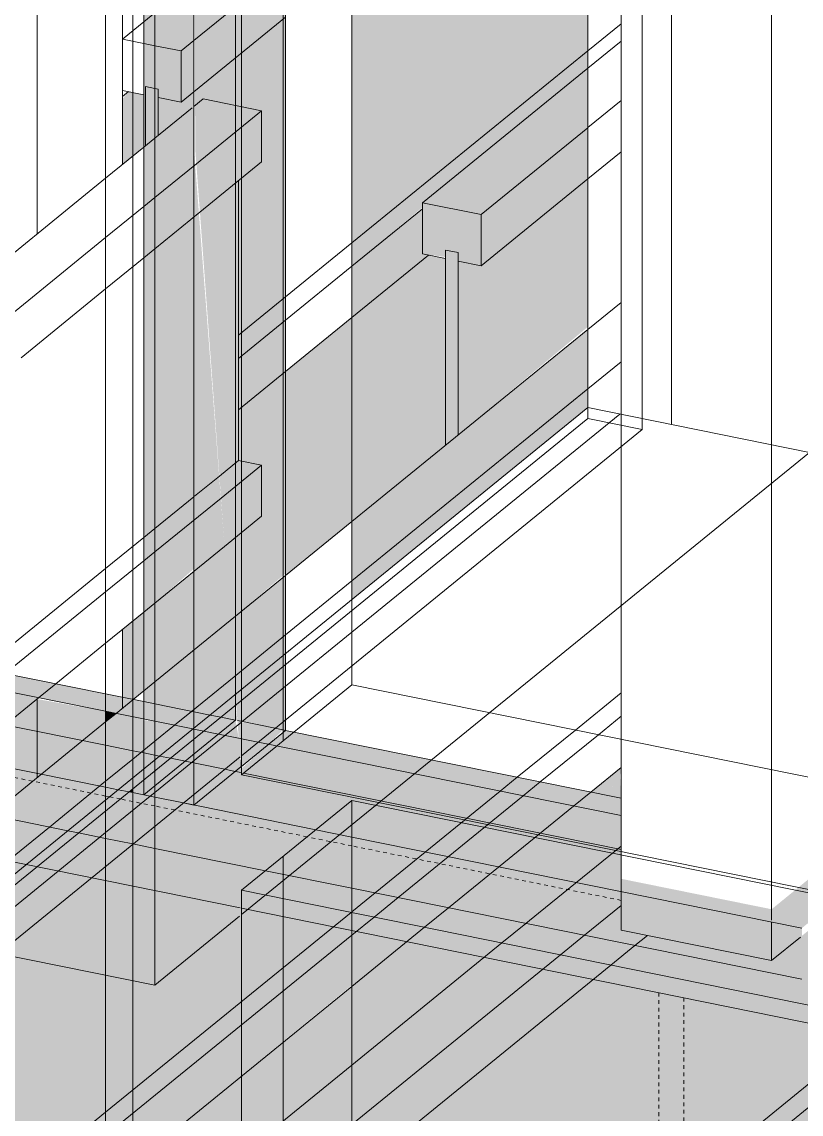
# Model space of a CAD drawing. Header units: inches. Extents: x -8719 to -3484, y -2874 to 4085.
# Drawn here: x -5632.89 to -5612.04, y -656.53 to -627.29 of the extents above; entities that cross this region are included whole.
import ezdxf

# ---------------------------------------------------------------- set-up
doc = ezdxf.new("R2010")
doc.units = ezdxf.units.IN
doc.header["$MEASUREMENT"] = 0
doc.linetypes.add('Dash 1_16_', pattern=[0.125, 0.0625, -0.0625])
for name, color, linetype, lineweight in [('A-DETL-1', 90, 'Dash 1_16_', 9), ('A-GLAZ-CWMG', 51, 'Continuous', 9), ('I-WALL', 2, 'Continuous', 13), ('S-BEAM', 12, 'Continuous', 9), ('S-BEAM-2', 143, 'Continuous', 9), ('S-COLS', 52, 'Continuous', 9), ('S-FNDN', 32, 'Continuous', 13)]:
    doc.layers.add(name, color=color, linetype=linetype, lineweight=lineweight)
for name, color, linetype, lineweight, transparency in [('A-GLAZ-CWMG-1', 13, 'Continuous', 9, 0.4), ('A-WALL-PATT-1', 235, 'Continuous', 13, 0.4), ('A-WALL-PATT-3', 25, 'Continuous', 13, 0.4), ('S-FNDN-2', 25, 'Continuous', 13, 0.4)]:
    doc.layers.add(name, color=color, linetype=linetype, lineweight=lineweight, transparency=transparency)

# ---------------------------------------------------------------- blocks, each defined once
blk = doc.blocks.new('Rectangular Mullion - Stud - Vertical-V359-STRUCTURAL - 3D - SOUTHEAST')
at = {"layer": 'A-GLAZ-CWMG-1'}
h = blk.add_hatch(color=256, dxfattribs=at)
h.paths.add_polyline_path([(8642.469, -646.255), (8642.452, -645.983), (8642.188, -646.198), (8642.402, -646.241)], flags=0)
h.paths.add_polyline_path([(8641.148, -645.567), (8642.469, -644.492), (8642.469, -644.199), (8641.128, -645.306)], flags=0)
h.paths.add_polyline_path([(8640.015, -616.348), (8642.469, -614.351), (8642.469, -613.293), (8640.015, -615.29)], flags=0)
h = blk.add_hatch(color=256, dxfattribs=at)
h.paths.add_polyline_path([(8641.127, -645.291), (8642.469, -644.199), (8642.469, -642.106), (8640.982, -643.317), (8641.127, -645.288)], flags=0)
h.paths.add_polyline_path([(8640.835, -641.331), (8641.826, -640.526), (8641.826, -639.155), (8641.21, -639.03), (8641.259, -637.634), (8642.469, -636.649), (8642.469, -614.351), (8640.015, -616.348), (8640.05, -630.691), (8640.74, -640.038)], flags=0)
h = blk.add_hatch(color=256, dxfattribs=at)
h.paths.add_polyline_path([(8638.968, -645.546), (8638.968, -644.956), (8638.672, -645.196), (8638.672, -645.486)], flags=0)
h.paths.add_polyline_path([(8638.672, -643.092), (8638.968, -642.851), (8638.968, -617.2), (8640.015, -616.348), (8640.015, -615.29), (8638.672, -616.383), (8638.672, -642.418)], flags=0)
h = blk.add_hatch(color=256, dxfattribs=at)
h.paths.add_polyline_path([(8640.015, -645.758), (8640.015, -644.104), (8638.968, -644.956), (8638.968, -645.546), (8639.953, -645.746)], flags=0)
h.paths.add_polyline_path([(8638.968, -642.851), (8640.015, -641.929), (8640.015, -616.348), (8638.968, -617.2), (8638.968, -642.418)], flags=0)
h = blk.add_hatch(color=256, dxfattribs=at)
h.paths.add_polyline_path([(8640.446, -645.845), (8641.127, -645.288), (8640.982, -643.317), (8640.015, -644.104), (8640.015, -645.758)], flags=0)
h.paths.add_polyline_path([(8640.015, -641.999), (8640.835, -641.331), (8640.015, -630.691), (8640.015, -641.941)], flags=0)
for points in [[(8642.188, -646.198), (8642.469, -645.969), (8642.469, -644.492), (8641.148, -645.567), (8641.179, -645.994), (8641.302, -646.019)], [(8640.734, -645.904), (8641.148, -645.567), (8641.127, -645.291), (8640.462, -645.849)], [(8641.179, -645.994), (8641.127, -645.584), (8640.734, -645.904), (8641.127, -645.983)]]:
    blk.add_hatch(color=256, dxfattribs=at).paths.add_polyline_path(points, flags=0)
at = {"layer": 'A-GLAZ-CWMG'}
for p, q in [((8638.672, -608.807), (8638.672, -647.288)), ((8642.469, -614.351), (8642.469, -644.199)), ((8641.127, -615.443), (8641.127, -645.288)), ((8640.015, -646.196), (8640.015, -616.348)), ((8642.469, -644.199), (8642.469, -644.492)), ((8642.469, -644.492), (8642.469, -645.969)), ((8641.127, -645.291), (8641.127, -645.584)), ((8641.127, -645.584), (8641.127, -645.983)), ((8638.968, -647.74), (8641.127, -645.983)), ((8641.179, -645.994), (8642.188, -646.198)), ((8642.469, -645.969), (8642.469, -646.255)), ((8640.015, -646.489), (8640.015, -646.196)), ((8642.469, -646.255), (8641.286, -647.218)), ((8642.188, -646.198), (8642.469, -646.255)), ((8640.015, -647.967), (8640.015, -646.489)), ((8638.672, -647.288), (8638.672, -647.582)), ((8641.27, -647.231), (8640.015, -648.253)), ((8638.672, -647.582), (8638.672, -647.981)), ((8638.672, -647.981), (8638.968, -647.74)), ((8638.968, -648.041), (8638.672, -647.981)), ((8639.733, -648.196), (8638.968, -648.041)), ((8640.015, -648.253), (8640.015, -647.967)), ((8640.015, -648.253), (8639.733, -648.196))]:
    blk.add_line(p, q, dxfattribs=at)
blk = doc.blocks.new('Rectangular Mullion - Stud - Base_Head-V374-STRUCTURAL - 3D - SOUTHEAST')
at = {"layer": 'A-GLAZ-CWMG-1'}
for points in [[(8624.399, -643.061), (8624.855, -642.689), (8624.069, -642.53), (8623.612, -642.902), (8623.715, -642.922)], [(8633.76, -644.956), (8633.844, -644.509), (8632.08, -644.152), (8632.009, -644.601), (8633.039, -644.81)], [(8637.652, -645.744), (8637.652, -645.28), (8636.316, -645.009), (8635.859, -645.381)], [(8637.93, -645.8), (8638.104, -645.659), (8638.104, -645.371), (8637.652, -645.28), (8637.652, -645.744)], [(8638.378, -645.891), (8638.378, -645.436), (8637.93, -645.8)], [(8638.672, -645.95), (8638.672, -645.486), (8638.378, -645.436), (8638.378, -645.891)], [(8639.989, -646.217), (8640.446, -645.845), (8638.968, -645.546), (8638.968, -646.01), (8639.496, -646.117)], [(8640.671, -646.355), (8641.127, -645.983), (8640.734, -645.904), (8640.278, -646.275)]]:
    blk.add_hatch(color=256, dxfattribs=at).paths.add_polyline_path(points, flags=0)
h = blk.add_hatch(color=256, dxfattribs=at)
h.paths.add_polyline_path([(8635.859, -645.381), (8636.316, -645.009), (8633.844, -644.509), (8633.76, -644.956), (8634.51, -645.108)], flags=0)
h.paths.add_polyline_path([(8632.009, -644.601), (8632.08, -644.152), (8624.855, -642.689), (8624.399, -643.061), (8631.089, -644.415)], flags=0)
h = blk.add_hatch(color=256, dxfattribs=at)
h.paths.add_polyline_path([(8640.278, -646.275), (8640.734, -645.904), (8640.446, -645.845), (8640.015, -646.222)], flags=0)
h.paths.add_polyline_path([(8638.968, -646.01), (8638.968, -645.546), (8638.672, -645.486), (8638.672, -645.95), (8638.836, -645.983)], flags=0)
at = {"layer": 'A-GLAZ-CWMG'}
for p, q in [((8624.855, -642.689), (8623.513, -642.418)), ((8632.08, -644.152), (8624.855, -642.689)), ((8631.871, -645.48), (8623.513, -643.788)), ((8633.844, -644.509), (8632.08, -644.152)), ((8621.058, -644.415), (8622.091, -644.624)), ((8637.652, -645.28), (8633.844, -644.509)), ((8622.091, -644.624), (8631.701, -646.57)), ((8638.672, -645.486), (8637.652, -645.28)), ((8633.596, -645.83), (8631.871, -645.48)), ((8638.968, -645.546), (8638.672, -645.486)), ((8640.446, -645.845), (8638.968, -645.546)), ((8622.091, -645.995), (8621.058, -645.786)), ((8631.492, -647.898), (8622.091, -645.995)), ((8637.652, -646.651), (8633.596, -645.83)), ((8640.734, -645.904), (8640.446, -645.845)), ((8641.127, -645.983), (8640.734, -645.904)), ((8631.701, -646.57), (8633.393, -646.912)), ((8638.378, -646.798), (8637.652, -646.651)), ((8638.672, -646.857), (8638.378, -646.798)), ((8638.968, -646.917), (8638.672, -646.857)), ((8633.393, -646.912), (8637.652, -647.774)), ((8639.097, -646.943), (8638.968, -646.917)), ((8639.385, -647.002), (8639.097, -646.943)), ((8640.839, -647.296), (8639.385, -647.002)), ((8641.12, -647.353), (8640.839, -647.296)), ((8633.145, -648.233), (8631.492, -647.898)), ((8637.652, -647.774), (8637.991, -647.843)), ((8637.991, -647.843), (8638.279, -647.901)), ((8638.279, -647.901), (8638.672, -647.981)), ((8636.642, -648.941), (8633.145, -648.233)), ((8636.93, -648.999), (8636.642, -648.941)), ((8637.652, -649.145), (8636.93, -648.999)), ((8638.378, -649.292), (8637.652, -649.145)), ((8638.672, -649.352), (8638.384, -649.293))]:
    blk.add_line(p, q, dxfattribs=at)
blk = doc.blocks.new('Rectangular Mullion - Stud - Base_Head-V375-STRUCTURAL - 3D - SOUTHEAST')
at = {"layer": 'A-GLAZ-CWMG-1'}
for points in [[(8641.214, -646.465), (8641.127, -645.983), (8640.671, -646.355), (8641.127, -646.447)], [(8641.286, -646.479), (8641.286, -646.015), (8641.179, -645.994), (8641.214, -646.465)], [(8641.732, -646.57), (8642.188, -646.198), (8641.286, -646.032), (8641.286, -646.479)], [(8642.013, -646.626), (8642.402, -646.241), (8642.188, -646.198), (8641.732, -646.57)], [(8642.233, -646.671), (8642.689, -646.3), (8642.469, -646.255), (8642.013, -646.626)], [(8650.177, -648.279), (8650.633, -647.908), (8642.689, -646.3), (8642.233, -646.671), (8648.828, -648.006)], [(8656.286, -651.547), (8657.116, -650.872), (8656.861, -650.469), (8656.972, -650.378), (8657.929, -649.848), (8657.929, -649.385), (8657.595, -649.317), (8656.286, -650.382), (8656.286, -651.335)], [(8657.929, -649.848), (8658.542, -649.509), (8657.929, -649.385), (8657.929, -649.599)], [(8656.286, -651.547), (8656.286, -650.382), (8655.475, -651.042), (8651.448, -650.227), (8651.448, -650.567), (8655.475, -651.382)], [(8655.475, -652.413), (8656.286, -651.752), (8656.286, -651.547), (8651.448, -650.567), (8651.448, -651.598), (8652.15, -651.74)]]:
    blk.add_hatch(color=256, dxfattribs=at).paths.add_polyline_path(points, flags=0)
at = {"layer": 'A-GLAZ-CWMG'}
for p, q in [((8642.188, -646.198), (8641.179, -645.994)), ((8642.469, -646.255), (8642.188, -646.198)), ((8651.448, -648.073), (8642.469, -646.255)), ((8641.282, -647.386), (8641.127, -647.354)), ((8651.448, -649.443), (8641.34, -647.397)), ((8638.672, -647.981), (8638.968, -648.041)), ((8638.968, -648.041), (8639.733, -648.196)), ((8639.733, -648.196), (8643.277, -648.913)), ((8643.277, -648.913), (8644.243, -649.109)), ((8644.243, -649.109), (8656.286, -651.547)), ((8638.968, -649.412), (8638.672, -649.352)), ((8641.928, -650.011), (8638.968, -649.412)), ((8658.542, -649.509), (8657.629, -649.324)), ((8644.243, -650.479), (8641.928, -650.011)), ((8656.286, -652.917), (8644.243, -650.479))]:
    blk.add_line(p, q, dxfattribs=at)
blk = doc.blocks.new('Plywood Web Joist - 11 7_8_ TJI110 _ 16_ O_C_-V388-STRUCTURAL - 3D - SOUTHEAST')
at = {"layer": 'S-BEAM'}
for p, q in [((8649.236, -651.15), (8651.448, -649.35)), ((8651.448, -650.941), (8650.467, -651.739)), ((8648.901, -651.422), (8649.236, -651.15)), ((8648.259, -651.944), (8648.901, -651.422)), ((8650.467, -651.739), (8649.825, -652.261)), ((8652.15, -651.74), (8651.816, -652.012)), ((8644.243, -655.212), (8648.259, -651.944)), ((8651.816, -652.012), (8651.174, -652.534)), ((8649.825, -652.261), (8647.442, -654.201)), ((8651.174, -652.534), (8645.897, -656.829)), ((8658.541, -654.026), (8644.243, -665.66)), ((8644.243, -666.286), (8659.156, -654.15)), ((8647.442, -654.201), (8644.243, -656.804)), ((8637.652, -660.575), (8644.243, -655.212))]:
    blk.add_line(p, q, dxfattribs=at)
blk = doc.blocks.new('Plywood Web Joist - 11 7_8_ TJI110 _ 16_ O_C_-V389-STRUCTURAL - 3D - SOUTHEAST')
at = {"layer": 'S-BEAM-2'}
for points in [[(8644.243, -642.255), (8650.555, -637.119), (8650.555, -635.527), (8644.243, -640.663), (8644.243, -641.941)], [(8644.243, -642.756), (8650.555, -637.617), (8650.555, -637.119), (8644.243, -642.255)]]:
    blk.add_hatch(color=256, dxfattribs=at).paths.add_polyline_path(points, flags=0)
at = {"layer": 'S-BEAM'}
for p, q in [((8650.558, -635.525), (8651.448, -634.801)), ((8644.243, -640.663), (8650.555, -635.527)), ((8651.448, -636.392), (8650.558, -637.116)), ((8650.555, -637.119), (8644.243, -642.255)), ((8651.414, -637.79), (8644.243, -643.626)), ((8642.469, -642.106), (8644.243, -640.663)), ((8640.982, -643.317), (8642.469, -642.106)), ((8644.243, -642.255), (8642.469, -643.698)), ((8638.968, -644.956), (8640.982, -643.317)), ((8644.243, -643.626), (8642.469, -645.069)), ((8642.469, -643.698), (8641.092, -644.818)), ((8641.092, -644.818), (8639.953, -645.746)), ((8638.672, -645.196), (8638.968, -644.956)), ((8642.469, -645.069), (8641.302, -646.019)), ((8638.387, -645.429), (8638.672, -645.196)), ((8651.448, -645.249), (8650.223, -646.246)), ((8637.93, -645.8), (8638.378, -645.436)), ((8637.652, -646.026), (8637.93, -645.8)), ((8639.953, -645.746), (8639.496, -646.117)), ((8650.838, -646.37), (8651.448, -645.874)), ((8634.583, -648.524), (8637.652, -646.026)), ((8639.496, -646.117), (8638.968, -646.547)), ((8641.188, -646.111), (8640.845, -646.39)), ((8641.286, -646.032), (8641.188, -646.111)), ((8650.223, -646.246), (8648.669, -647.51)), ((8638.968, -646.547), (8638.672, -646.788)), ((8640.845, -646.39), (8638.968, -647.918)), ((8649.284, -647.635), (8650.838, -646.37)), ((8638.672, -646.788), (8638.378, -647.027)), ((8638.378, -647.027), (8637.652, -647.617)), ((8651.448, -647.245), (8650.633, -647.908)), ((8637.652, -647.617), (8636.149, -648.841)), ((8648.669, -647.51), (8648.213, -647.881)), ((8648.828, -648.006), (8649.284, -647.635)), ((8638.847, -648.016), (8637.652, -648.988)), ((8638.968, -647.918), (8638.847, -648.016)), ((8648.213, -647.881), (8644.865, -650.605)), ((8645.48, -650.73), (8648.828, -648.006)), ((8650.633, -647.908), (8650.177, -648.279)), ((8650.177, -648.279), (8646.829, -651.003)), ((8636.149, -648.841), (8632.47, -651.835)), ((8637.498, -649.114), (8633.896, -652.045)), ((8637.652, -648.988), (8637.498, -649.114)), ((8644.865, -650.605), (8644.243, -651.112)), ((8644.839, -651.252), (8645.48, -650.73)), ((8644.223, -651.127), (8637.652, -656.474)), ((8644.243, -651.737), (8644.839, -651.252)), ((8646.829, -651.003), (8646.188, -651.525)), ((8646.188, -651.525), (8644.243, -653.108)), ((8637.652, -657.099), (8644.243, -651.737)), ((8644.243, -653.108), (8637.652, -658.47)), ((8637.652, -656.474), (8630.509, -662.287))]:
    blk.add_line(p, q, dxfattribs=at)
blk = doc.blocks.new('Plywood Web Joist - 11 7_8_ TJI110 _ 16_ O_C_-V390-STRUCTURAL - 3D - SOUTHEAST')
at = {"layer": 'S-BEAM'}
for p, q in [((8638.968, -630.407), (8639.969, -629.592)), ((8640.015, -629.555), (8640.26, -629.356)), ((8640.26, -629.356), (8641.826, -629.673)), ((8641.826, -629.673), (8640.08, -631.093)), ((8641.826, -629.673), (8641.826, -631.044)), ((8638.672, -630.647), (8638.968, -630.407)), ((8637.652, -631.477), (8638.672, -630.647)), ((8640.08, -631.093), (8638.968, -631.998)), ((8641.826, -631.044), (8640.176, -632.386)), ((8636.044, -632.786), (8637.652, -631.477)), ((8641.21, -631.544), (8641.21, -639.03)), ((8638.672, -632.239), (8637.652, -633.068)), ((8638.968, -631.998), (8638.672, -632.239)), ((8640.176, -632.386), (8638.968, -633.369)), ((8633.542, -634.822), (8636.044, -632.786)), ((8637.652, -633.068), (8635.691, -634.664)), ((8638.968, -633.369), (8638.672, -633.609)), ((8638.672, -633.609), (8637.652, -634.439)), ((8637.652, -634.439), (8635.388, -636.282)), ((8635.691, -634.664), (8633.256, -636.646)), ((8641.21, -639.03), (8640.696, -639.448)), ((8640.74, -640.038), (8641.826, -639.155)), ((8641.21, -639.03), (8641.826, -639.155)), ((8641.826, -639.155), (8641.826, -640.526)), ((8640.696, -639.448), (8640.032, -639.989)), ((8640.015, -640.003), (8638.968, -640.855)), ((8638.968, -641.48), (8640.74, -640.038)), ((8641.826, -640.526), (8640.835, -641.331)), ((8638.968, -640.855), (8638.672, -641.096)), ((8638.672, -641.096), (8637.652, -641.925)), ((8640.835, -641.331), (8638.968, -642.851)), ((8638.672, -641.721), (8638.968, -641.48)), ((8637.652, -642.551), (8638.672, -641.721)), ((8637.652, -641.925), (8634.351, -644.612)), ((8634.966, -644.736), (8637.652, -642.551)), ((8638.968, -642.851), (8638.672, -643.092)), ((8638.672, -643.092), (8637.652, -643.921)), ((8637.652, -643.921), (8636.316, -645.009)), ((8636.316, -645.009), (8635.859, -645.381)), ((8635.859, -645.381), (8633.288, -647.473))]:
    blk.add_line(p, q, dxfattribs=at)
blk = doc.blocks.new('Plywood Web Joist - 11 7_8_ TJI560 _ 12_ O_C_-V427-STRUCTURAL - 3D - SOUTHEAST')
at = {"layer": 'S-BEAM-2'}
for points in [[(8647.702, -632.45), (8650.555, -630.128), (8650.555, -628.537), (8646.136, -632.133), (8647.087, -632.325)], [(8647.702, -633.821), (8650.555, -631.499), (8650.555, -630.128), (8647.702, -632.45), (8647.702, -633.589)], [(8647.087, -638.349), (8650.555, -635.457), (8650.555, -631.499), (8647.702, -633.821), (8647.087, -633.696), (8647.087, -637.913)], [(8647.702, -633.821), (8647.702, -632.45), (8646.136, -632.133), (8646.136, -633.504), (8646.751, -633.589), (8646.751, -633.4), (8647.087, -633.521), (8647.087, -633.696)], [(8646.751, -638.622), (8647.087, -638.349), (8647.087, -633.467), (8646.751, -633.4), (8646.751, -637.913)]]:
    blk.add_hatch(color=256, dxfattribs=at).paths.add_polyline_path(points, flags=0)
at = {"layer": 'S-BEAM'}
for p, q in [((8650.558, -628.534), (8651.448, -627.81)), ((8646.136, -632.133), (8650.555, -628.537)), ((8651.448, -629.402), (8650.558, -630.125)), ((8650.555, -630.128), (8647.702, -632.45)), ((8651.448, -630.773), (8650.558, -631.496)), ((8650.555, -631.499), (8647.702, -633.821)), ((8646.136, -632.133), (8646.136, -633.504)), ((8647.702, -632.45), (8646.136, -632.133)), ((8647.702, -633.821), (8647.702, -632.45)), ((8646.751, -633.628), (8646.751, -633.4)), ((8646.751, -633.4), (8647.087, -633.467)), ((8646.751, -633.4), (8646.751, -638.622)), ((8647.087, -633.467), (8646.751, -633.4)), ((8646.136, -633.504), (8646.751, -633.628)), ((8647.087, -633.467), (8647.087, -633.696)), ((8647.087, -638.349), (8647.087, -633.467)), ((8647.087, -633.696), (8647.702, -633.821))]:
    blk.add_line(p, q, dxfattribs=at)
blk = doc.blocks.new('Plywood Web Joist - 11 7_8_ TJI560 _ 12_ O_C_-2000427-STRUCTURAL - 3D - SOUTHEAST')
at = {"layer": 'S-BEAM-2'}
for points in [[(8644.243, -633.21), (8650.555, -628.074), (8650.555, -620.588), (8644.243, -625.724), (8644.243, -632.571)], [(8644.243, -633.835), (8646.136, -632.254), (8646.136, -632.133), (8650.555, -628.537), (8650.554, -628.074), (8644.243, -633.21), (8644.243, -633.589)], [(8644.243, -635.206), (8646.295, -633.536), (8646.136, -633.467), (8646.136, -632.294), (8644.243, -633.835)]]:
    blk.add_hatch(color=256, dxfattribs=at).paths.add_polyline_path(points, flags=0)
at = {"layer": 'S-BEAM'}
for p, q in [((8642.469, -625.796), (8640.015, -627.793)), ((8638.104, -627.757), (8638.672, -627.294)), ((8638.672, -627.294), (8638.968, -627.054)), ((8642.469, -627.167), (8640.015, -629.164)), ((8651.448, -627.347), (8650.558, -628.071)), ((8638.104, -627.757), (8638.104, -629.128)), ((8638.672, -627.872), (8638.104, -627.757)), ((8638.968, -627.932), (8638.672, -627.872)), ((8640.015, -627.793), (8639.67, -628.074)), ((8639.67, -628.074), (8638.968, -627.932)), ((8639.67, -629.445), (8639.67, -628.074)), ((8650.555, -628.074), (8644.243, -633.21)), ((8638.719, -629.252), (8638.719, -629.024)), ((8638.719, -629.024), (8638.968, -629.074)), ((8638.719, -629.024), (8638.719, -630.609)), ((8638.968, -629.074), (8638.719, -629.024)), ((8638.104, -629.128), (8638.672, -629.243)), ((8638.968, -629.074), (8639.054, -629.092)), ((8639.054, -629.092), (8638.968, -629.074)), ((8639.054, -629.092), (8639.054, -629.32)), ((8639.054, -630.336), (8639.054, -629.092)), ((8639.054, -629.32), (8639.67, -629.445)), ((8640.015, -629.164), (8639.67, -629.445)), ((8644.243, -633.835), (8646.136, -632.294)), ((8644.243, -633.21), (8642.469, -634.653)), ((8646.295, -633.536), (8644.243, -635.206)), ((8642.469, -635.278), (8644.243, -633.835)), ((8642.469, -634.653), (8641.21, -635.677)), ((8641.21, -636.302), (8642.469, -635.278)), ((8644.243, -635.206), (8642.469, -636.649)), ((8642.469, -636.649), (8641.21, -637.673))]:
    blk.add_line(p, q, dxfattribs=at)
blk = doc.blocks.new('Plywood Web Joist - 11 7_8_ TJI560 _ 12_ O_C_-V428-STRUCTURAL - 3D - SOUTHEAST')
at = {"layer": 'S-BEAM'}
blk.add_line((8638.263, -629.16), (8638.104, -629.29), dxfattribs=at)

msp = doc.modelspace()

# ---------------------------------------------------------------- hatches: boundary and pattern name
at = {"layer": 'A-WALL-PATT-1'}
h = msp.add_hatch(color=256, dxfattribs=at)
h.paths.add_polyline_path([(-5617.213, -648), (-5616.853, -647.387), (-5616.853, -647.245), (-5617.668, -647.908), (-5617.306, -647.981)], flags=0)
h.paths.add_polyline_path([(-5629.914, -645.429), (-5629.629, -645.196), (-5629.629, -643.092), (-5630.197, -643.554), (-5630.197, -645.371), (-5629.923, -645.427)], flags=0)
h.paths.add_polyline_path([(-5630.197, -631.11), (-5629.629, -630.623), (-5629.629, -629.243), (-5630.038, -629.16), (-5630.197, -629.356), (-5630.197, -630.691)], flags=0)
h.paths.add_polyline_path([(-5630.197, -616.845), (-5629.629, -616.383), (-5629.629, -612.75), (-5630.197, -613.213), (-5630.197, -615.97)], flags=0)
h.paths.add_polyline_path([(-5625.832, -613.293), (-5624.372, -612.105), (-5625.832, -611.809), (-5625.832, -613.018)], flags=0)
h.paths.add_polyline_path([(-5624.058, -611.85), (-5622.174, -610.316), (-5624.058, -609.935)], flags=0)
h.paths.add_polyline_path([(-5625.832, -610.607), (-5624.817, -609.781), (-5625.748, -609.593), (-5625.832, -609.661)], flags=0)
h = msp.add_hatch(color=256, dxfattribs=at)
h.paths.add_polyline_path([(-5617.457, -648.414), (-5617.213, -648), (-5617.668, -647.908), (-5618.124, -648.279)], flags=0)
h.paths.add_polyline_path([(-5629.629, -645.196), (-5629.333, -644.956), (-5629.333, -642.851), (-5629.629, -643.092), (-5629.629, -644.415)], flags=0)
h.paths.add_polyline_path([(-5629.629, -630.647), (-5629.582, -630.609), (-5629.629, -630.623)], flags=0)
h.paths.add_polyline_path([(-5629.629, -616.383), (-5628.286, -615.29), (-5628.286, -611.658), (-5629.629, -612.75)], flags=0)
h.paths.add_polyline_path([(-5627.015, -611.57), (-5625.832, -610.607), (-5625.832, -609.661), (-5627.479, -611.001)], flags=0)
h = msp.add_hatch(color=256, dxfattribs=at)
h.paths.add_polyline_path([(-5630.197, -645.659), (-5629.923, -645.427), (-5630.197, -645.371)], flags=0)
h.paths.add_polyline_path([(-5628.286, -615.29), (-5625.832, -613.293), (-5625.832, -611.809), (-5627.015, -611.57), (-5627.479, -611.001), (-5628.286, -611.658), (-5628.286, -612.887)], flags=0)
h = msp.add_hatch(color=256, dxfattribs=at)
h.paths.add_polyline_path([(-5599.725, -649.961), (-5594.4, -645.629), (-5594.4, -643.808), (-5599.122, -647.65), (-5599.402, -647.594), (-5601.762, -649.549), (-5599.737, -649.959)], flags=0)
h.paths.add_polyline_path([(-5624.058, -640.663), (-5621.55, -638.622), (-5621.55, -633.628), (-5622.006, -633.536), (-5624.058, -635.206), (-5624.058, -639.989)], flags=0)
h.paths.add_polyline_path([(-5658.55, -639.632), (-5653.593, -635.598), (-5653.593, -632.25), (-5661.06, -638.326), (-5661.06, -639.124), (-5658.835, -639.574)], flags=0)
h = msp.add_hatch(color=256, dxfattribs=at)
h.paths.add_polyline_path([(-5601.279, -651.225), (-5599.737, -649.959), (-5601.805, -649.549), (-5603.35, -650.806)], flags=0)
h.paths.add_polyline_path([(-5616.853, -648.073), (-5616.885, -647.442), (-5617.213, -648)], flags=0)
h.paths.add_polyline_path([(-5590.603, -642.539), (-5589.709, -641.811), (-5589.709, -640.715), (-5590.603, -641.21)], flags=0)
h.paths.add_polyline_path([(-5625.832, -642.106), (-5624.058, -640.663), (-5624.058, -635.206), (-5625.832, -636.649), (-5625.832, -642.063)], flags=0)
h = msp.add_hatch(color=256, dxfattribs=at)
h.paths.add_polyline_path([(-5630.197, -678.309), (-5628.102, -676.604), (-5628.102, -675.048), (-5628.718, -674.888), (-5628.718, -673.553), (-5624.058, -669.761), (-5624.058, -667.656), (-5630.197, -672.652), (-5630.197, -676.843)], flags=0)
h.paths.add_polyline_path([(-5624.058, -655.212), (-5620.042, -651.944), (-5622.113, -651.525), (-5624.058, -653.108), (-5624.058, -654.823)], flags=0)
h.paths.add_polyline_path([(-5605.724, -654.843), (-5605.083, -654.321), (-5607.154, -653.901), (-5607.795, -654.424), (-5607.162, -654.552)], flags=0)
h.paths.add_polyline_path([(-5591.892, -643.587), (-5591.003, -642.864), (-5590.889, -641.369), (-5591.892, -641.923)], flags=0)
h.paths.add_polyline_path([(-5627.319, -643.317), (-5625.832, -642.053), (-5625.832, -636.649), (-5627.09, -637.673), (-5627.09, -639.03), (-5626.475, -639.155), (-5626.475, -640.526), (-5627.466, -641.331), (-5627.386, -642.418)], flags=0)
h = msp.add_hatch(color=256, dxfattribs=at)
h.paths.add_polyline_path([(-5601.735, -651.597), (-5601.279, -651.225), (-5603.35, -650.806), (-5603.806, -651.178), (-5601.983, -651.547)], flags=0)
h.paths.add_polyline_path([(-5616.853, -648.536), (-5616.853, -648.073), (-5617.213, -648), (-5617.457, -648.414)], flags=0)
h.paths.add_polyline_path([(-5629.333, -644.956), (-5627.319, -643.317), (-5627.466, -641.331), (-5629.333, -642.851)], flags=0)
h.paths.add_polyline_path([(-5591.003, -642.864), (-5590.603, -642.539), (-5590.603, -641.21), (-5590.889, -641.369)], flags=0)
msp.add_hatch(color=256, dxfattribs=at).paths.add_polyline_path([(-5619.4, -651.422), (-5619.065, -651.15), (-5617.457, -648.414), (-5618.124, -648.279), (-5621.472, -651.003), (-5619.834, -651.335)], flags=0)
h = msp.add_hatch(color=256, dxfattribs=at)
h.paths.add_polyline_path([(-5605.083, -654.321), (-5601.735, -651.597), (-5603.806, -651.178), (-5607.154, -653.901)], flags=0)
h.paths.add_polyline_path([(-5619.065, -651.15), (-5616.853, -649.35), (-5616.853, -648.536), (-5617.457, -648.414), (-5618.524, -650.229)], flags=0)
h = msp.add_hatch(color=256, dxfattribs=at)
h.paths.add_polyline_path([(-5630.197, -660.208), (-5624.058, -655.212), (-5624.058, -653.108), (-5630.197, -658.103)], flags=0)
h.paths.add_polyline_path([(-5620.042, -651.944), (-5619.4, -651.422), (-5621.472, -651.003), (-5622.113, -651.525)], flags=0)
at = {"layer": 'A-WALL-PATT-3'}
h = msp.add_hatch(color=256, dxfattribs=at)
h.paths.add_polyline_path([(-5631.365, -672.069), (-5630.649, -670.851), (-5630.649, -660.575), (-5638.7, -667.127), (-5639.325, -670.457), (-5631.621, -672.017)], flags=0)
h.paths.add_polyline_path([(-5640.313, -670.257), (-5639.987, -668.174), (-5642.085, -669.899), (-5640.536, -670.212)], flags=0)
h.paths.add_polyline_path([(-5644.173, -669.476), (-5639.609, -665.761), (-5637.858, -654.591), (-5638.166, -654.529), (-5637.801, -654.232), (-5637.373, -651.498), (-5646.21, -658.713), (-5646.21, -669.063), (-5644.331, -669.444)], flags=0)
h.paths.add_polyline_path([(-5638.234, -664.643), (-5630.649, -658.47), (-5630.649, -652.806), (-5633.519, -652.225), (-5636.334, -654.515), (-5637.931, -663.025)], flags=0)
h.paths.add_polyline_path([(-5646.21, -656.584), (-5636.995, -649.085), (-5636.981, -648.997), (-5646.21, -647.129), (-5646.21, -655.213)], flags=0)
h.paths.add_polyline_path([(-5636.007, -652.772), (-5634.973, -651.93), (-5635.262, -651.872), (-5632.775, -649.849), (-5634.834, -649.432), (-5635.479, -649.957), (-5635.946, -652.445)], flags=0)
h = msp.add_hatch(color=256, dxfattribs=at)
h.paths.add_polyline_path([(-5637.858, -654.591), (-5637.801, -654.232), (-5638.166, -654.529)], flags=0)
h.paths.add_polyline_path([(-5636.334, -654.515), (-5633.519, -652.225), (-5634.973, -651.93), (-5636.007, -652.772), (-5636.135, -653.452)], flags=0)
h.paths.add_polyline_path([(-5630.649, -652.806), (-5630.649, -650.279), (-5631.032, -650.201), (-5633.519, -652.225)], flags=0)
h.paths.add_polyline_path([(-5634.973, -651.93), (-5632.487, -649.907), (-5632.775, -649.849), (-5635.245, -651.875)], flags=0)
for points in [[(-5633.519, -652.225), (-5631.032, -650.201), (-5632.487, -649.907), (-5634.973, -651.93), (-5633.885, -652.151)], [(-5629.333, -653.072), (-5629.333, -650.545), (-5630.649, -650.279), (-5630.649, -652.806), (-5629.629, -653.012)]]:
    msp.add_hatch(color=256, dxfattribs=at).paths.add_polyline_path(points, flags=0)
h = msp.add_hatch(color=256, dxfattribs=at)
h.paths.add_polyline_path([(-5630.649, -670.851), (-5624.058, -659.641), (-5624.058, -655.212), (-5630.649, -660.575), (-5630.649, -667.332)], flags=0)
h.paths.add_polyline_path([(-5630.649, -658.47), (-5624.058, -653.072), (-5624.058, -651.613), (-5629.333, -650.545), (-5629.333, -653.072), (-5630.649, -652.806), (-5630.649, -657.099)], flags=0)
h = msp.add_hatch(color=256, dxfattribs=at)
h.paths.add_polyline_path([(-5624.058, -659.641), (-5619.84, -652.467), (-5620.516, -652.33), (-5624.058, -655.212), (-5624.058, -658.174)], flags=0)
h.paths.add_polyline_path([(-5624.058, -653.108), (-5622.587, -651.911), (-5624.058, -651.613), (-5624.058, -653.072)], flags=0)
h = msp.add_hatch(color=256, dxfattribs=at)
h.paths.add_polyline_path([(-5624.058, -669.889), (-5606.073, -655.254), (-5606.198, -655.229), (-5624.058, -669.761)], flags=0)
h.paths.add_polyline_path([(-5624.058, -667.656), (-5608.27, -654.809), (-5619.84, -652.467), (-5624.058, -659.641), (-5624.058, -666.286)], flags=0)
at = {"layer": 'S-FNDN-2'}
h = msp.add_hatch(color=256, dxfattribs=at)
h.paths.add_polyline_path([(-5631.659, -648.941), (-5630.649, -648.118), (-5630.649, -646.026), (-5633.718, -648.524), (-5632.152, -648.841)], flags=0)
h.paths.add_polyline_path([(-5636.809, -647.898), (-5636.292, -644.601), (-5643.902, -643.061), (-5645.901, -644.687), (-5646.025, -644.687), (-5646.029, -646.032), (-5637.139, -647.831)], flags=0)
h.paths.add_polyline_path([(-5635.013, -647.473), (-5632.442, -645.381), (-5634.541, -644.956), (-5634.908, -646.912)], flags=0)
for points in [[(-5633.718, -648.524), (-5630.649, -646.026), (-5630.649, -645.744), (-5632.485, -645.416), (-5635.013, -647.473), (-5635.155, -648.233), (-5633.885, -648.49)], [(-5630.649, -646.026), (-5630.371, -645.8), (-5630.649, -645.744)], [(-5629.333, -647.048), (-5628.312, -646.217), (-5629.333, -646.01), (-5629.333, -646.777)], [(-5627.015, -646.932), (-5626.569, -646.57), (-5627.015, -646.479)], [(-5627.015, -647.218), (-5626.288, -646.626), (-5626.569, -646.57), (-5627.015, -646.932)], [(-5627.031, -647.231), (-5627.015, -647.218), (-5627.05, -646.961)], [(-5629.333, -648.041), (-5629.333, -647.341), (-5629.629, -647.582), (-5629.629, -647.981), (-5629.454, -648.016)], [(-5629.917, -649.293), (-5629.333, -648.819), (-5629.333, -648.041), (-5629.629, -647.981), (-5629.629, -647.582), (-5629.923, -647.821), (-5629.923, -647.921), (-5630.022, -647.901), (-5630.649, -648.411), (-5630.649, -649.145), (-5629.923, -649.292)], [(-5629.923, -647.921), (-5629.923, -647.821), (-5630.022, -647.901)], [(-5631.371, -648.999), (-5630.649, -648.411), (-5630.649, -648.118), (-5631.643, -648.944)], [(-5630.649, -649.145), (-5630.649, -648.411), (-5631.371, -648.999), (-5630.803, -649.114)], [(-5631.032, -650.201), (-5630.649, -649.889), (-5630.649, -649.145), (-5631.371, -648.999), (-5632.487, -649.907), (-5631.732, -650.06)], [(-5630.649, -649.889), (-5629.923, -649.292), (-5630.649, -649.145), (-5630.649, -649.448)]]:
    msp.add_hatch(color=256, dxfattribs=at).paths.add_polyline_path(points, flags=0)
h = msp.add_hatch(color=256, dxfattribs=at)
h.paths.add_polyline_path([(-5632.775, -649.849), (-5631.659, -648.941), (-5633.718, -648.524), (-5634.834, -649.432), (-5633.268, -649.749)], flags=0)
h.paths.add_polyline_path([(-5636.981, -648.997), (-5636.809, -647.898), (-5646.21, -645.995), (-5646.21, -647.129), (-5638.166, -648.757)], flags=0)
h = msp.add_hatch(color=256, dxfattribs=at)
h.paths.add_polyline_path([(-5630.31, -647.843), (-5629.923, -647.528), (-5629.923, -645.891), (-5630.371, -645.8), (-5630.649, -646.026), (-5630.649, -647.774)], flags=0)
h.paths.add_polyline_path([(-5627.015, -647.442), (-5626.068, -646.671), (-5626.288, -646.626), (-5627.015, -647.279), (-5627.015, -647.397)], flags=0)
h = msp.add_hatch(color=256, dxfattribs=at)
h.paths.add_polyline_path([(-5619.244, -651.454), (-5619.065, -651.15), (-5619.4, -651.422)], flags=0)
h.paths.add_polyline_path([(-5621.472, -651.003), (-5618.124, -648.279), (-5626.068, -646.671), (-5627.015, -647.397), (-5627.031, -647.231), (-5628.286, -648.253), (-5628.567, -648.196), (-5629.333, -648.819), (-5629.333, -649.412), (-5626.373, -650.011), (-5624.058, -648.127), (-5624.058, -650.479), (-5622.821, -650.73)], flags=0)
h.paths.add_polyline_path([(-5630.649, -648.118), (-5630.31, -647.843), (-5630.649, -647.774), (-5630.649, -647.981)], flags=0)
h.paths.add_polyline_path([(-5629.923, -647.528), (-5629.629, -647.288), (-5629.629, -645.95), (-5629.923, -645.891), (-5629.923, -647.442)], flags=0)
h = msp.add_hatch(color=256, dxfattribs=at)
h.paths.add_polyline_path([(-5628.286, -648.253), (-5627.031, -647.231), (-5627.05, -646.961), (-5628.567, -648.196), (-5628.466, -648.216)], flags=0)
h.paths.add_polyline_path([(-5629.333, -647.048), (-5629.333, -646.01), (-5629.629, -645.983), (-5629.629, -647.288)], flags=0)
h.paths.add_polyline_path([(-5629.333, -647.341), (-5628.023, -646.275), (-5628.312, -646.217), (-5629.333, -647.064)], flags=0)
h = msp.add_hatch(color=256, dxfattribs=at)
h.paths.add_polyline_path([(-5629.333, -647.341), (-5629.333, -647.048), (-5629.629, -647.305), (-5629.629, -647.582), (-5629.457, -647.442)], flags=0)
h.paths.add_polyline_path([(-5628.567, -648.196), (-5627.05, -646.961), (-5627.087, -646.465), (-5628.023, -646.275), (-5629.333, -647.341), (-5629.333, -648.041)], flags=0)
h = msp.add_hatch(color=256, dxfattribs=at)
h.paths.add_polyline_path([(-5601.587, -655.028), (-5598.239, -652.305), (-5601.61, -651.622), (-5604.957, -654.346), (-5602.167, -654.911)], flags=0)
h.paths.add_polyline_path([(-5627.05, -646.961), (-5627.015, -646.932), (-5627.015, -646.479), (-5627.087, -646.465)], flags=0)
h = msp.add_hatch(color=256, dxfattribs=at)
h.paths.add_polyline_path([(-5624.058, -650.479), (-5624.058, -649.109), (-5625.024, -648.913), (-5625.899, -649.625), (-5625.899, -650.107), (-5625.731, -650.141)], flags=0)
h.paths.add_polyline_path([(-5629.333, -649.412), (-5629.333, -648.819), (-5629.917, -649.293), (-5629.629, -649.352)], flags=0)
h.paths.add_polyline_path([(-5629.333, -648.819), (-5628.567, -648.196), (-5629.333, -648.041), (-5629.333, -648.706)], flags=0)
h.paths.add_polyline_path([(-5630.649, -648.411), (-5630.022, -647.901), (-5630.31, -647.843), (-5630.649, -648.135)], flags=0)
h.paths.add_polyline_path([(-5629.923, -647.821), (-5629.629, -647.582), (-5629.629, -647.288), (-5629.923, -647.545)], flags=0)
h = msp.add_hatch(color=256, dxfattribs=at)
h.paths.add_polyline_path([(-5625.899, -650.107), (-5625.899, -649.625), (-5626.373, -650.011)], flags=0)
h.paths.add_polyline_path([(-5624.058, -649.109), (-5624.058, -648.127), (-5625.024, -648.913), (-5624.382, -649.043)], flags=0)
h.paths.add_polyline_path([(-5630.022, -647.901), (-5629.923, -647.821), (-5629.923, -647.528), (-5630.294, -647.846)], flags=0)
h = msp.add_hatch(color=256, dxfattribs=at)
h.paths.add_polyline_path([(-5630.649, -650.279), (-5630.649, -649.889), (-5631.032, -650.201)], flags=0)
h.paths.add_polyline_path([(-5632.487, -649.907), (-5631.371, -648.999), (-5631.659, -648.941), (-5632.759, -649.852)], flags=0)
h = msp.add_hatch(color=256, dxfattribs=at)
h.paths.add_polyline_path([(-5624.058, -651.131), (-5624.058, -650.479), (-5626.373, -650.011), (-5627.015, -650.533), (-5624.078, -651.127)], flags=0)
h.paths.add_polyline_path([(-5629.333, -650.545), (-5629.333, -649.412), (-5629.923, -649.299), (-5630.649, -649.889), (-5630.649, -650.279), (-5629.396, -650.533)], flags=0)
h = msp.add_hatch(color=256, dxfattribs=at)
h.paths.add_polyline_path([(-5619.587, -652.037), (-5619.244, -651.454), (-5619.4, -651.422), (-5620.042, -651.944)], flags=0)
h.paths.add_polyline_path([(-5624.058, -651.131), (-5622.113, -651.525), (-5621.472, -651.003), (-5624.058, -650.479), (-5624.058, -651.112)], flags=0)
h.paths.add_polyline_path([(-5624.058, -651.613), (-5624.078, -651.127), (-5627.015, -650.533), (-5626.373, -650.011), (-5629.333, -649.412), (-5629.333, -650.545), (-5624.353, -651.554)], flags=0)
h = msp.add_hatch(color=256, dxfattribs=at)
h.paths.add_polyline_path([(-5604.957, -654.346), (-5601.61, -651.622), (-5601.735, -651.597), (-5605.083, -654.321)], flags=0)
h.paths.add_polyline_path([(-5607.154, -653.901), (-5603.806, -651.178), (-5607.331, -650.469), (-5610.375, -652.153), (-5610.616, -651.773), (-5610.672, -651.818), (-5611.812, -651.588), (-5612.826, -652.413), (-5616.853, -651.598), (-5616.853, -649.35), (-5619.065, -651.15), (-5619.244, -651.454), (-5608.503, -653.628)], flags=0)
h = msp.add_hatch(color=256, dxfattribs=at)
h.paths.add_polyline_path([(-5619.84, -652.467), (-5619.587, -652.037), (-5620.042, -651.944), (-5620.516, -652.33)], flags=0)
h.paths.add_polyline_path([(-5622.587, -651.911), (-5622.113, -651.525), (-5624.058, -651.131), (-5624.058, -651.613), (-5623.937, -651.638)], flags=0)
h = msp.add_hatch(color=256, dxfattribs=at)
h.paths.add_polyline_path([(-5605.599, -654.868), (-5604.957, -654.346), (-5605.083, -654.321), (-5605.724, -654.843)], flags=0)
h.paths.add_polyline_path([(-5607.795, -654.424), (-5607.154, -653.901), (-5619.244, -651.454), (-5619.587, -652.037), (-5609.144, -654.15)], flags=0)
h = msp.add_hatch(color=256, dxfattribs=at)
h.paths.add_polyline_path([(-5606.073, -655.254), (-5605.599, -654.868), (-5605.724, -654.843), (-5606.198, -655.229)], flags=0)
h.paths.add_polyline_path([(-5608.27, -654.809), (-5607.795, -654.424), (-5619.587, -652.037), (-5619.84, -652.467), (-5609.542, -654.552)], flags=0)

# ---------------------------------------------------------------- linework, layer by layer
at = {"layer": 'A-DETL-1'}
for p, q in [((-5630.649, -648.011), (-5634.95, -647.141)), ((-5630.543, -648.033), (-5630.649, -648.011)), ((-5630.255, -648.091), (-5630.543, -648.033)), ((-5629.333, -648.278), (-5630.255, -648.091)), ((-5628.801, -648.385), (-5629.333, -648.278)), ((-5625.258, -649.103), (-5628.801, -648.385)), ((-5624.058, -649.346), (-5625.258, -649.103)), ((-5616.853, -650.804), (-5624.058, -649.346)), ((-5615.843, -653.276), (-5615.843, -663.204)), ((-5615.172, -653.412), (-5615.172, -662.658))]:
    msp.add_line(p, q, dxfattribs=at)
at = {"layer": 'I-WALL'}
for p, q in [((-5617.746, -637.913), (-5617.746, -597.3)), ((-5616.292, -597.594), (-5616.292, -638.207)), ((-5617.743, -637.617), (-5617.743, -601.745)), ((-5615.506, -638.07), (-5615.506, -602.198)), ((-5629.923, -608.011), (-5629.923, -687.587)), ((-5630.649, -688.177), (-5630.649, -608.601)), ((-5624.058, -609.198), (-5624.058, -645.035)), ((-5625.899, -646.534), (-5625.899, -610.662)), ((-5627.015, -647.442), (-5627.015, -611.57)), ((-5629.333, -653.072), (-5629.333, -617.2)), ((-5617.743, -637.617), (-5635.262, -651.872)), ((-5611.814, -638.817), (-5617.743, -637.617)), ((-5638.166, -654.529), (-5617.746, -637.913)), ((-5616.292, -638.207), (-5617.746, -637.913)), ((-5627.015, -646.932), (-5616.292, -638.207)), ((-5611.814, -638.817), (-5627.015, -651.186)), ((-5627.015, -647.442), (-5624.058, -645.035)), ((-5624.058, -645.035), (-5588.983, -652.136)), ((-5636.712, -654.823), (-5627.05, -646.961)), ((-5591.892, -654.552), (-5627.015, -647.442)), ((-5624.058, -648.127), (-5627.015, -650.533)), ((-5591.892, -654.638), (-5624.058, -648.127)), ((-5624.058, -648.127), (-5624.058, -683.999)), ((-5625.899, -685.497), (-5625.899, -649.625)), ((-5627.015, -686.405), (-5627.015, -650.533)), ((-5627.015, -650.533), (-5591.892, -657.643)), ((-5627.07, -651.23), (-5629.333, -653.072)), ((-5635.262, -651.872), (-5629.333, -653.072))]:
    msp.add_line(p, q, dxfattribs=at)
at = {"layer": 'S-COLS'}
for p, q in [((-5630.197, -631.11), (-5630.197, -608.692)), ((-5616.853, -638.664), (-5616.853, -613.627)), ((-5612.826, -614.442), (-5612.826, -647.309)), ((-5632.485, -632.971), (-5632.485, -620.315)), ((-5616.853, -646.494), (-5616.853, -638.664)), ((-5630.197, -645.371), (-5630.197, -643.554)), ((-5632.485, -647.52), (-5632.485, -645.416)), ((-5630.197, -645.659), (-5630.197, -645.371)), ((-5616.853, -650.227), (-5616.853, -646.494)), ((-5612.826, -647.309), (-5612.826, -651.042)), ((-5616.853, -651.598), (-5616.853, -650.227)), ((-5612.826, -651.042), (-5612.826, -651.335)), ((-5612.826, -651.382), (-5612.826, -652.413)), ((-5612.826, -652.413), (-5616.853, -651.598)), ((-5612.056, -651.786), (-5612.826, -652.413))]:
    msp.add_line(p, q, dxfattribs=at)
at = {"layer": 'S-FNDN'}
for p, q in [((-5701.313, -631.439), (-5628.312, -646.217)), ((-5627.052, -651.007), (-5714.725, -633.259)), ((-5628.286, -646.222), (-5616.853, -648.536)), ((-5602.702, -655.936), (-5627.015, -651.015))]:
    msp.add_line(p, q, dxfattribs=at)

# ---------------------------------------------------------------- block references
at = {"layer": 'A-GLAZ-CWMG'}
for name in ['Rectangular Mullion - Stud - Vertical-V359-STRUCTURAL - 3D - SOUTHEAST', 'Rectangular Mullion - Stud - Base_Head-V374-STRUCTURAL - 3D - SOUTHEAST', 'Rectangular Mullion - Stud - Base_Head-V375-STRUCTURAL - 3D - SOUTHEAST']:
    msp.add_blockref(name, (-14268.301, 0), dxfattribs=at)
at = {"layer": 'S-BEAM'}
for name in ['Plywood Web Joist - 11 7_8_ TJI560 _ 12_ O_C_-2000427-STRUCTURAL - 3D - SOUTHEAST', 'Plywood Web Joist - 11 7_8_ TJI560 _ 12_ O_C_-V428-STRUCTURAL - 3D - SOUTHEAST', 'Plywood Web Joist - 11 7_8_ TJI560 _ 12_ O_C_-V427-STRUCTURAL - 3D - SOUTHEAST', 'Plywood Web Joist - 11 7_8_ TJI110 _ 16_ O_C_-V390-STRUCTURAL - 3D - SOUTHEAST', 'Plywood Web Joist - 11 7_8_ TJI110 _ 16_ O_C_-V389-STRUCTURAL - 3D - SOUTHEAST', 'Plywood Web Joist - 11 7_8_ TJI110 _ 16_ O_C_-V388-STRUCTURAL - 3D - SOUTHEAST']:
    msp.add_blockref(name, (-14268.301, 0), dxfattribs=at)

doc.saveas('drawing.dxf')
